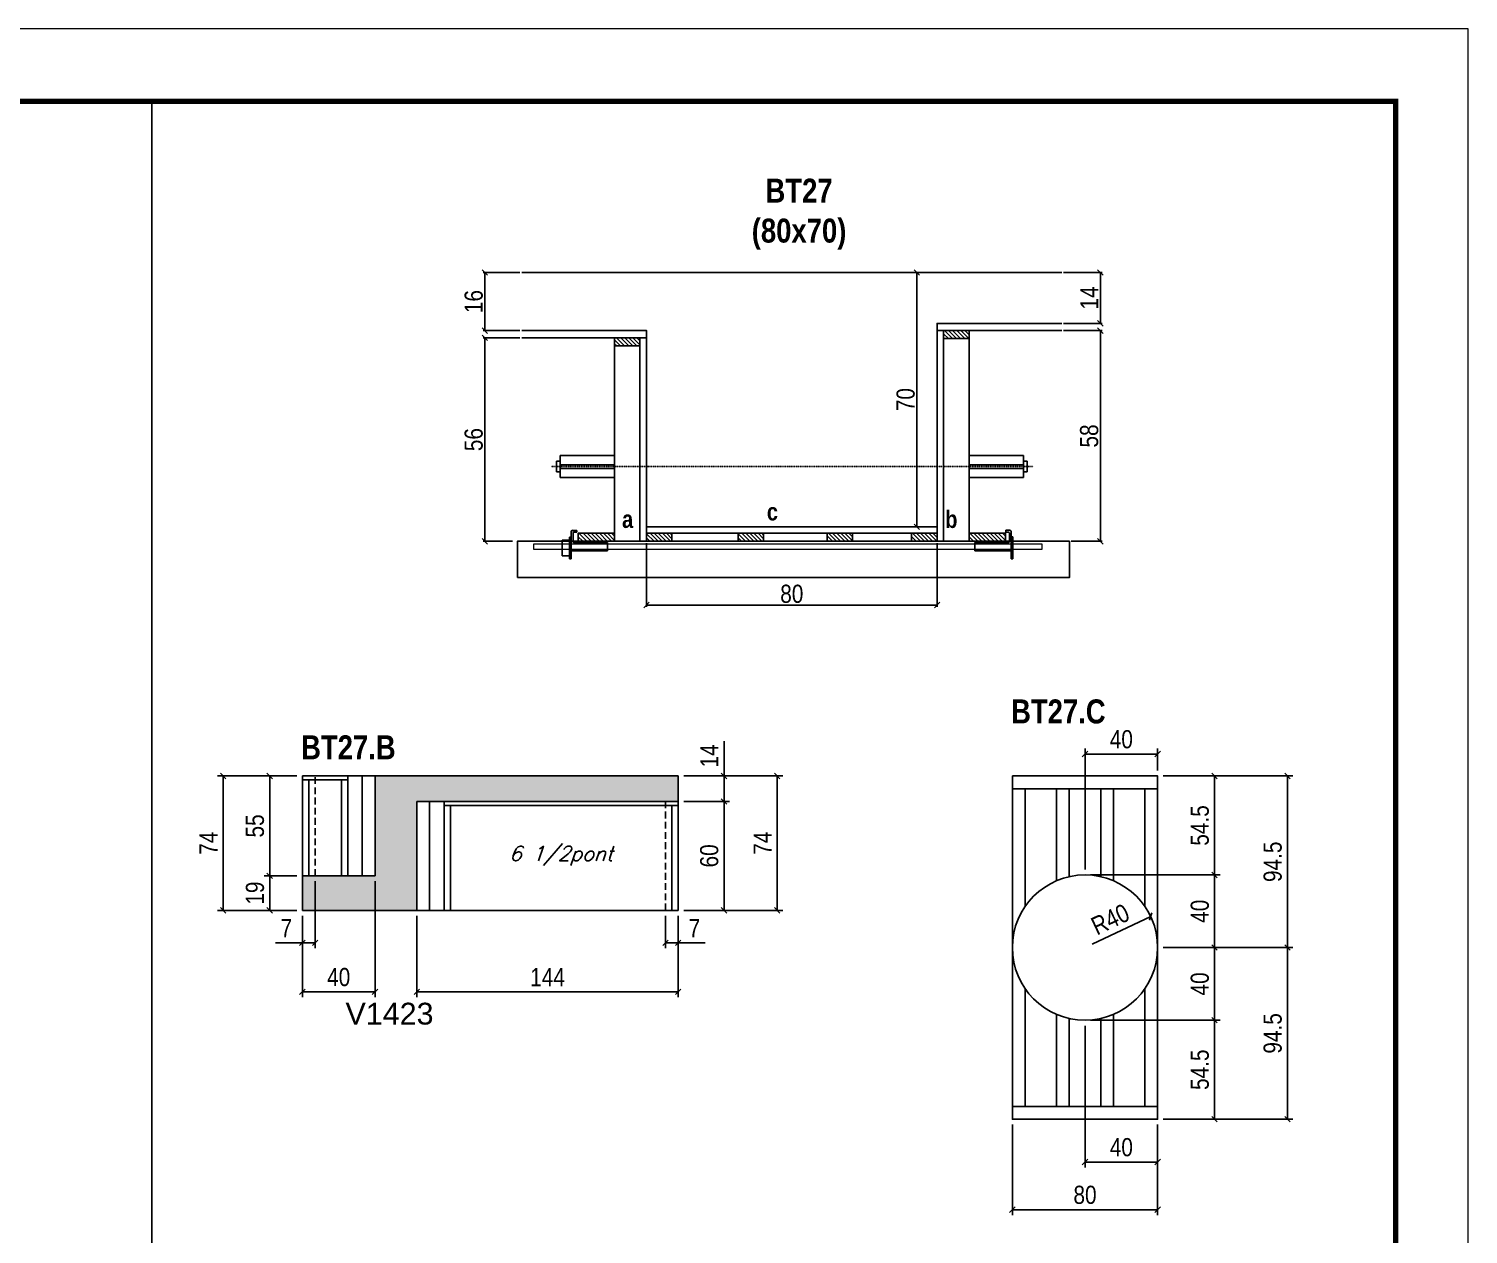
# Model space of a CAD drawing. Extents: x 3309 to 9563, y -2522 to 14608.
# Drawn here: x 5587 to 6379, y 2458 to 3122 of the extents above; entities that cross this region are included whole.
import ezdxf

# ---------------------------------------------------------------- set-up
doc = ezdxf.new("R2010")
doc.units = 0
doc.linetypes.add('DASHED', pattern=[0.75, 0.5, -0.25])
doc.linetypes.add('HIDDEN', pattern=[0.375, 0.25, -0.125])
for name, color, linetype in [('5', 5, 'Continuous'), ('barrote', 251, 'Continuous'), ('COTA', 241, 'Continuous'), ('detalhes', 4, 'Continuous'), ('F-PILARES-M', 170, 'Continuous'), ('NOMENCLATURA', 7, 'Continuous'), ('Painéis', 200, 'Continuous'), ('presilha', 1, 'Continuous'), ('SARR_2.2x10', 60, 'Continuous'), ('SARR_2.2x7', 40, 'Continuous'), ('SARR_3.5x7', 81, 'Continuous'), ('TENSOR', 3, 'Continuous'), ('texto', 7, 'Continuous')]:
    doc.layers.add(name, color=color, linetype=linetype)
for name, color, linetype, lineweight in [('CONCRETO', 251, 'Continuous', 25), ('Folhas', 255, 'Continuous', 9), ('SARRAFO DE PRESSAO', 251, 'DASHED', 9), ('SCO-___-LAJ', 2, 'Continuous', 0)]:
    doc.layers.add(name, color=color, linetype=linetype, lineweight=lineweight)
doc.styles.add('COTA TECNICA', font='techl___.ttf', dxfattribs={"height": 10})
doc.styles.add('COTA TECNICA 2X', font='techl___.ttf', dxfattribs={"height": 10})
doc.styles.add('Romans', font='romans.shx')
doc.styles.get("Standard").update_dxf_attribs({"font": 'arial.ttf'})
doc.styles.add('TECNICA', font='techb___.ttf', dxfattribs={"height": 10})
doc.dimstyles.new('PAINEL', dxfattribs={"dimtxt": 10, "dimasz": 3, "dimexe": 3, "dimexo": 3, "dimgap": 3, "dimtad": 1, "dimdec": 1, "dimzin": 12, "dimdsep": 46, "dimtxsty": 'COTA TECNICA', "dimblk1": 'OBLIQUE', "dimblk2": 'OBLIQUE', "dimsah": 1, "dimcen": 0.9, "dimclrd": 4, "dimclre": 4, "dimclrt": 240, "dimadec": 1, "dimazin": 3, "dimtfac": 1, "dimtdec": 1, "dimtmove": 0, "dimatfit": 3, "dimfxl": 1, "dimtolj": 1, "dimtzin": 12, "dimarcsym": 0})
doc.dimstyles.new('SECAO', dxfattribs={"dimscale": 0.333333, "dimtxt": 5, "dimasz": 9, "dimexe": 3, "dimexo": 3, "dimgap": 3, "dimtad": 1, "dimdec": 1, "dimlfac": 0.5, "dimzin": 12, "dimdsep": 46, "dimtxsty": 'COTA TECNICA 2X', "dimblk1": 'OBLIQUE', "dimblk2": 'OBLIQUE', "dimsah": 1, "dimcen": 0.9, "dimclrd": 4, "dimclre": 4, "dimclrt": 240, "dimadec": 1, "dimazin": 3, "dimtfac": 1, "dimtdec": 1, "dimtmove": 0, "dimatfit": 3, "dimfxl": 1, "dimtolj": 1, "dimtzin": 12, "dimarcsym": 0})

# ---------------------------------------------------------------- blocks, each defined once
blk = doc.blocks.new('9999999999')
at = {"layer": 'Folhas'}
blk.add_lwpolyline([(98138.98, 34190.21), (99623.98, 34190.21), (99623.98, 35240.21), (98138.98, 35240.21)], close=True, dxfattribs=at)
at = {"layer": 'Folhas', "color": 30, "const_width": 3}
blk.add_lwpolyline([(98213.98, 34230.21), (99583.98, 34230.21), (99583.98, 35200.21), (98213.98, 35200.21)], close=True, dxfattribs=at)
blk = doc.blocks.new('PRESILHA METÁLICA 1')
at = {"layer": 'presilha'}
for p, q in [((0, 13), (6, 13)), ((0, 13), (0, 0)), ((6, 15.5), (7.5, 15.5)), ((6, -2.5), (6, 15.5)), ((6, 13), (6, 0)), ((7.5, 10.6), (7.5, 19.9)), ((7.5, 15.5), (7.5, -2.5)), ((12, 21), (8.6, 21)), ((9, 11.6), (9, 18.9)), ((12, 19.5), (9.6, 19.5)), ((12, 21), (12, 19.5)), ((6, 0), (0, 0)), ((37.5, 4.1), (7.5, 4.1)), ((37.5, 11), (9.6, 11)), ((37.5, 11), (37.5, 4.1)), ((7.5, -2.5), (6, -2.5))]:
    blk.add_line(p, q, dxfattribs=at)
for centre, radius, start, end in [((8.6, 19.9), 1.14, 90, 180), ((9.6, 18.9), 0.57, 90, 180), ((9.6, 11.6), 0.57, 180, 270)]:
    blk.add_arc(centre, radius, start, end, dxfattribs=at)
blk = doc.blocks.new('PRESILHA METÁLICA 2')
at = {"layer": 'presilha'}
for p, q in [((-30.8, 13.5), (-30.8, 6.6)), ((-30.8, 13.5), (-2.8, 13.5)), ((-5.2, 23.5), (-5.2, 22)), ((-5.2, 23.5), (-1.9, 23.5)), ((-5.2, 22), (-2.8, 22)), ((-2.2, 14.1), (-2.2, 21.4)), ((0.8, 18), (-0.8, 18)), ((-0.8, 18), (-0.8, 0)), ((-0.8, 14.6), (-0.8, 22.4)), ((0.8, 0), (0.8, 18)), ((-30.8, 6.6), (-0.8, 6.6)), ((-0.8, 0), (0.8, 0))]:
    blk.add_line(p, q, dxfattribs=at)
for centre, radius, start, end in [((-2.8, 21.4), 0.57, 0, 90), ((-2.8, 14.1), 0.57, 270, 0), ((-1.9, 22.4), 1.14, 0, 90)]:
    blk.add_arc(centre, radius, start, end, dxfattribs=at)
blk = doc.blocks.new('_Oblique')
at = {"color": 0, "linetype": 'ByBlock', "lineweight": -2}
blk.add_line((-0.5, -0.5), (0.5, 0.5), dxfattribs=at)
blk = doc.blocks.new('*D3133')
at = {"layer": 'COTA', "color": 4, "lineweight": -2, "transparency": 16777216}
for p, q in [((5857.17, 2951.9), (5836.82, 2951.9)), ((5837.82, 2951.9), (5837.82, 2839.9)), ((5853.06, 2839.9), (5836.82, 2839.9))]:
    blk.add_line(p, q, dxfattribs=at)
at = {"layer": 'Defpoints', "color": 0, "transparency": 16777216}
for p in [(5858.17, 2951.9), (5837.82, 2839.9), (5854.06, 2839.9)]:
    blk.add_point(p, dxfattribs=at)
at = {"layer": 'COTA', "color": 4, "lineweight": -2, "transparency": 16777216, "xscale": 3, "yscale": 3, "zscale": 3}
for p, rotation in [((5837.82, 2951.9), 90), ((5837.82, 2839.9), 270)]:
    blk.add_blockref('_Oblique', p, dxfattribs=dict(at, rotation=rotation))
at = {"layer": 'COTA', "color": 240, "transparency": 16777216, "insert": (5831.71, 2895.9), "char_height": 10, "attachment_point": 5, "rotation": 90, "style": 'COTA TECNICA 2X'}
blk.add_mtext('\\A1;56', dxfattribs=at)
blk = doc.blocks.new('*D3134')
at = {"layer": 'COTA', "color": 4, "lineweight": -2, "transparency": 16777216}
for p, q in [((6156.57, 2955.9), (6177.79, 2955.9)), ((6176.79, 2955.9), (6176.79, 2839.9)), ((6160.68, 2839.9), (6177.79, 2839.9))]:
    blk.add_line(p, q, dxfattribs=at)
at = {"layer": 'Defpoints', "color": 0, "transparency": 16777216}
for p in [(6155.57, 2955.9), (6159.68, 2839.9), (6176.79, 2839.9)]:
    blk.add_point(p, dxfattribs=at)
at = {"layer": 'COTA', "color": 4, "lineweight": -2, "transparency": 16777216, "xscale": 3, "yscale": 3, "zscale": 3}
for p, rotation in [((6176.79, 2955.9), 90), ((6176.79, 2839.9), 270)]:
    blk.add_blockref('_Oblique', p, dxfattribs=dict(at, rotation=rotation))
at = {"layer": 'COTA', "color": 240, "transparency": 16777216, "insert": (6170.66, 2897.9), "char_height": 10, "attachment_point": 5, "rotation": 90, "style": 'COTA TECNICA 2X'}
blk.add_mtext('\\A1;58', dxfattribs=at)
blk = doc.blocks.new('*D3135')
at = {"layer": 'COTA', "color": 4, "lineweight": -2, "transparency": 16777216}
for p, q in [((6085.87, 2987.9), (6074.69, 2987.9)), ((6075.69, 2847.9), (6075.69, 2987.9)), ((6085.87, 2847.9), (6074.69, 2847.9))]:
    blk.add_line(p, q, dxfattribs=at)
at = {"layer": 'Defpoints', "color": 0, "transparency": 16777216}
for p in [(6075.69, 2987.9), (6086.87, 2987.9), (6086.87, 2847.9)]:
    blk.add_point(p, dxfattribs=at)
at = {"layer": 'COTA', "color": 4, "lineweight": -2, "transparency": 16777216, "xscale": 3, "yscale": 3, "zscale": 3}
for p, rotation in [((6075.69, 2987.9), 90), ((6075.69, 2847.9), 270)]:
    blk.add_blockref('_Oblique', p, dxfattribs=dict(at, rotation=rotation))
at = {"layer": 'COTA', "color": 240, "transparency": 16777216, "insert": (6069.59, 2917.9), "char_height": 10, "attachment_point": 5, "rotation": 90, "style": 'COTA TECNICA 2X'}
blk.add_mtext('\\A1;70', dxfattribs=at)
blk = doc.blocks.new('*D3136')
at = {"layer": 'COTA', "color": 4, "lineweight": -2, "transparency": 16777216}
for p, q in [((6156.57, 2987.9), (6177.79, 2987.9)), ((6176.79, 2959.9), (6176.79, 2987.9)), ((6156.57, 2959.9), (6177.79, 2959.9))]:
    blk.add_line(p, q, dxfattribs=at)
at = {"layer": 'Defpoints', "color": 0, "transparency": 16777216}
for p in [(6155.57, 2987.9), (6176.79, 2987.9), (6155.57, 2959.9)]:
    blk.add_point(p, dxfattribs=at)
at = {"layer": 'COTA', "color": 4, "lineweight": -2, "transparency": 16777216, "xscale": 3, "yscale": 3, "zscale": 3}
for p, rotation in [((6176.79, 2987.9), 90), ((6176.79, 2959.9), 270)]:
    blk.add_blockref('_Oblique', p, dxfattribs=dict(at, rotation=rotation))
at = {"layer": 'COTA', "color": 240, "transparency": 16777216, "insert": (6170.71, 2973.9), "char_height": 10, "attachment_point": 5, "rotation": 90, "style": 'COTA TECNICA 2X'}
blk.add_mtext('\\A1;14', dxfattribs=at)
blk = doc.blocks.new('*D3137')
at = {"layer": 'COTA', "color": 4, "lineweight": -2, "transparency": 16777216}
for p, q in [((5857.17, 2987.9), (5836.82, 2987.9)), ((5837.82, 2955.9), (5837.82, 2987.9)), ((5857.17, 2955.9), (5836.82, 2955.9))]:
    blk.add_line(p, q, dxfattribs=at)
at = {"layer": 'Defpoints', "color": 0, "transparency": 16777216}
for p in [(5837.82, 2987.9), (5858.17, 2987.9), (5858.17, 2955.9)]:
    blk.add_point(p, dxfattribs=at)
at = {"layer": 'COTA', "color": 4, "lineweight": -2, "transparency": 16777216, "xscale": 3, "yscale": 3, "zscale": 3}
for p, rotation in [((5837.82, 2987.9), 90), ((5837.82, 2955.9), 270)]:
    blk.add_blockref('_Oblique', p, dxfattribs=dict(at, rotation=rotation))
at = {"layer": 'COTA', "color": 240, "transparency": 16777216, "insert": (5831.72, 2971.9), "char_height": 10, "attachment_point": 5, "rotation": 90, "style": 'COTA TECNICA 2X'}
blk.add_mtext('\\A1;16', dxfattribs=at)
blk = doc.blocks.new('*D3138')
at = {"layer": 'COTA', "color": 4, "lineweight": -2, "transparency": 16777216}
for p, q in [((5926.87, 2838.9), (5926.87, 2803.81)), ((6086.87, 2838.9), (6086.87, 2803.81)), ((5926.87, 2804.81), (6086.87, 2804.81))]:
    blk.add_line(p, q, dxfattribs=at)
at = {"layer": 'Defpoints', "color": 0, "transparency": 16777216}
for p in [(5926.87, 2839.9), (6086.87, 2839.9), (6086.87, 2804.81)]:
    blk.add_point(p, dxfattribs=at)
at = {"layer": 'COTA', "color": 4, "lineweight": -2, "transparency": 16777216, "xscale": 3, "yscale": 3, "zscale": 3, "rotation": 180}
blk.add_blockref('_Oblique', (5926.87, 2804.81), dxfattribs=at)
at = {"layer": 'COTA', "color": 4, "lineweight": -2, "transparency": 16777216, "xscale": 3, "yscale": 3, "zscale": 3}
blk.add_blockref('_Oblique', (6086.87, 2804.81), dxfattribs=at)
at = {"layer": 'COTA', "color": 240, "transparency": 16777216, "insert": (6006.87, 2810.93), "char_height": 10, "attachment_point": 5, "style": 'COTA TECNICA 2X'}
blk.add_mtext('\\A1;80', dxfattribs=at)
blk = doc.blocks.new('*D3141')
at = {"layer": 'COTA', "color": 4, "lineweight": -2, "transparency": 16777216}
for p, q in [((5800.34, 2633.67), (5800.34, 2588.81)), ((5944.34, 2633.67), (5944.34, 2588.81)), ((5944.34, 2591.81), (5800.34, 2591.81))]:
    blk.add_line(p, q, dxfattribs=at)
at = {"layer": 'Defpoints', "color": 0, "transparency": 16777216}
for p in [(5800.34, 2636.67), (5944.34, 2636.67), (5800.34, 2591.81)]:
    blk.add_point(p, dxfattribs=at)
at = {"layer": 'COTA', "color": 4, "lineweight": -2, "transparency": 16777216, "xscale": 3, "yscale": 3, "zscale": 3, "rotation": 180}
blk.add_blockref('_Oblique', (5800.34, 2591.81), dxfattribs=at)
at = {"layer": 'COTA', "color": 4, "lineweight": -2, "transparency": 16777216, "xscale": 3, "yscale": 3, "zscale": 3}
blk.add_blockref('_Oblique', (5944.34, 2591.81), dxfattribs=at)
at = {"layer": 'COTA', "color": 240, "transparency": 16777216, "insert": (5872.34, 2599.88), "char_height": 10, "attachment_point": 5, "style": 'COTA TECNICA'}
blk.add_mtext('\\A1;144', dxfattribs=at)
blk = doc.blocks.new('*D3142')
at = {"layer": 'COTA', "color": 4, "lineweight": -2, "transparency": 16777216}
for p, q in [((5947.34, 2696.67), (5972.55, 2696.67)), ((5969.55, 2696.67), (5969.55, 2636.67)), ((5947.34, 2636.67), (5972.55, 2636.67))]:
    blk.add_line(p, q, dxfattribs=at)
at = {"layer": 'Defpoints', "color": 0, "transparency": 16777216}
for p in [(5944.34, 2696.67), (5944.34, 2636.67), (5969.55, 2636.67)]:
    blk.add_point(p, dxfattribs=at)
at = {"layer": 'COTA', "color": 4, "lineweight": -2, "transparency": 16777216, "xscale": 3, "yscale": 3, "zscale": 3}
for p, rotation in [((5969.55, 2696.67), 90), ((5969.55, 2636.67), 270)]:
    blk.add_blockref('_Oblique', p, dxfattribs=dict(at, rotation=rotation))
at = {"layer": 'COTA', "color": 240, "transparency": 16777216, "insert": (5961.44, 2666.67), "char_height": 10, "attachment_point": 5, "rotation": 90, "style": 'COTA TECNICA'}
blk.add_mtext('\\A1;60', dxfattribs=at)
blk = doc.blocks.new('*D3143')
at = {"layer": 'COTA', "color": 4, "lineweight": -2, "transparency": 16777216}
for p, q in [((5969.55, 2710.67), (5969.55, 2729.79)), ((5947.34, 2710.67), (5972.55, 2710.67)), ((5969.55, 2696.67), (5969.55, 2710.67)), ((5947.34, 2696.67), (5972.55, 2696.67))]:
    blk.add_line(p, q, dxfattribs=at)
at = {"layer": 'Defpoints', "color": 0, "transparency": 16777216}
for p in [(5944.34, 2710.67), (5969.55, 2710.67), (5944.34, 2696.67)]:
    blk.add_point(p, dxfattribs=at)
at = {"layer": 'COTA', "color": 4, "lineweight": -2, "transparency": 16777216, "xscale": 3, "yscale": 3, "zscale": 3}
for p, rotation in [((5969.55, 2710.67), 90), ((5969.55, 2696.67), 270)]:
    blk.add_blockref('_Oblique', p, dxfattribs=dict(at, rotation=rotation))
at = {"layer": 'COTA', "color": 240, "transparency": 16777216, "insert": (5961.47, 2721.73), "char_height": 10, "attachment_point": 5, "rotation": 90, "style": 'COTA TECNICA'}
blk.add_mtext('\\A1;14', dxfattribs=at)
blk = doc.blocks.new('*D3144')
at = {"layer": 'COTA', "color": 4, "lineweight": -2, "transparency": 16777216}
for p, q in [((5947.34, 2710.67), (6001.87, 2710.67)), ((5998.87, 2636.67), (5998.87, 2710.67)), ((5947.34, 2636.67), (6001.87, 2636.67))]:
    blk.add_line(p, q, dxfattribs=at)
at = {"layer": 'Defpoints', "color": 0, "transparency": 16777216}
for p in [(5944.34, 2710.67), (5998.87, 2710.67), (5944.34, 2636.67)]:
    blk.add_point(p, dxfattribs=at)
at = {"layer": 'COTA', "color": 4, "lineweight": -2, "transparency": 16777216, "xscale": 3, "yscale": 3, "zscale": 3}
for p, rotation in [((5998.87, 2710.67), 90), ((5998.87, 2636.67), 270)]:
    blk.add_blockref('_Oblique', p, dxfattribs=dict(at, rotation=rotation))
at = {"layer": 'COTA', "color": 240, "transparency": 16777216, "insert": (5990.79, 2673.67), "char_height": 10, "attachment_point": 5, "rotation": 90, "style": 'COTA TECNICA'}
blk.add_mtext('\\A1;74', dxfattribs=at)
blk = doc.blocks.new('*D3145')
at = {"layer": 'COTA', "color": 4, "lineweight": -2, "transparency": 16777216}
for p, q in [((5937.34, 2633.67), (5937.34, 2615.77)), ((5944.34, 2633.67), (5944.34, 2615.77)), ((5937.34, 2618.77), (5944.34, 2618.77)), ((5944.34, 2618.77), (5959.07, 2618.77))]:
    blk.add_line(p, q, dxfattribs=at)
at = {"layer": 'Defpoints', "color": 0, "transparency": 16777216}
for p in [(5937.34, 2636.67), (5944.34, 2636.67), (5944.34, 2618.77)]:
    blk.add_point(p, dxfattribs=at)
at = {"layer": 'COTA', "color": 4, "lineweight": -2, "transparency": 16777216, "xscale": 3, "yscale": 3, "zscale": 3, "rotation": 180}
blk.add_blockref('_Oblique', (5937.34, 2618.77), dxfattribs=at)
at = {"layer": 'COTA', "color": 4, "lineweight": -2, "transparency": 16777216, "xscale": 3, "yscale": 3, "zscale": 3}
blk.add_blockref('_Oblique', (5944.34, 2618.77), dxfattribs=at)
at = {"layer": 'COTA', "color": 240, "transparency": 16777216, "insert": (5953.21, 2626.85), "char_height": 10, "attachment_point": 5, "style": 'COTA TECNICA'}
blk.add_mtext('\\A1;7', dxfattribs=at)
blk = doc.blocks.new('*D3146')
at = {"layer": 'COTA', "color": 4, "lineweight": -2, "transparency": 16777216}
for p, q in [((5777.34, 2652.67), (5777.34, 2588.81)), ((5737.34, 2633.67), (5737.34, 2588.81)), ((5737.34, 2591.81), (5777.34, 2591.81))]:
    blk.add_line(p, q, dxfattribs=at)
at = {"layer": 'Defpoints', "color": 0, "transparency": 16777216}
for p in [(5777.34, 2655.67), (5737.34, 2636.67), (5777.34, 2591.81)]:
    blk.add_point(p, dxfattribs=at)
at = {"layer": 'COTA', "color": 4, "lineweight": -2, "transparency": 16777216, "xscale": 3, "yscale": 3, "zscale": 3, "rotation": 180}
blk.add_blockref('_Oblique', (5737.34, 2591.81), dxfattribs=at)
at = {"layer": 'COTA', "color": 4, "lineweight": -2, "transparency": 16777216, "xscale": 3, "yscale": 3, "zscale": 3}
blk.add_blockref('_Oblique', (5777.34, 2591.81), dxfattribs=at)
at = {"layer": 'COTA', "color": 240, "transparency": 16777216, "insert": (5757.34, 2599.91), "char_height": 10, "attachment_point": 5, "style": 'COTA TECNICA'}
blk.add_mtext('\\A1;40', dxfattribs=at)
blk = doc.blocks.new('*D3147')
at = {"layer": 'COTA', "color": 4, "lineweight": -2, "transparency": 16777216}
for p, q in [((5734.34, 2710.67), (5716.35, 2710.67)), ((5719.35, 2655.67), (5719.35, 2710.67)), ((5734.34, 2655.67), (5716.35, 2655.67))]:
    blk.add_line(p, q, dxfattribs=at)
at = {"layer": 'Defpoints', "color": 0, "transparency": 16777216}
for p in [(5719.35, 2710.67), (5737.34, 2710.67), (5737.34, 2655.67)]:
    blk.add_point(p, dxfattribs=at)
at = {"layer": 'COTA', "color": 4, "lineweight": -2, "transparency": 16777216, "xscale": 3, "yscale": 3, "zscale": 3}
for p, rotation in [((5719.35, 2710.67), 90), ((5719.35, 2655.67), 270)]:
    blk.add_blockref('_Oblique', p, dxfattribs=dict(at, rotation=rotation))
at = {"layer": 'COTA', "color": 240, "transparency": 16777216, "insert": (5711.24, 2683.17), "char_height": 10, "attachment_point": 5, "rotation": 90, "style": 'COTA TECNICA'}
blk.add_mtext('\\A1;55', dxfattribs=at)
blk = doc.blocks.new('*D3148')
at = {"layer": 'COTA', "color": 4, "lineweight": -2, "transparency": 16777216}
for p, q in [((5734.34, 2655.67), (5716.35, 2655.67)), ((5719.35, 2655.67), (5719.35, 2636.67)), ((5734.34, 2636.67), (5716.35, 2636.67))]:
    blk.add_line(p, q, dxfattribs=at)
at = {"layer": 'Defpoints', "color": 0, "transparency": 16777216}
for p in [(5737.34, 2655.67), (5719.35, 2636.67), (5737.34, 2636.67)]:
    blk.add_point(p, dxfattribs=at)
at = {"layer": 'COTA', "color": 4, "lineweight": -2, "transparency": 16777216, "xscale": 3, "yscale": 3, "zscale": 3}
for p, rotation in [((5719.35, 2655.67), 90), ((5719.35, 2636.67), 270)]:
    blk.add_blockref('_Oblique', p, dxfattribs=dict(at, rotation=rotation))
at = {"layer": 'COTA', "color": 240, "transparency": 16777216, "insert": (5711.27, 2646.17), "char_height": 10, "attachment_point": 5, "rotation": 90, "style": 'COTA TECNICA'}
blk.add_mtext('\\A1;19', dxfattribs=at)
blk = doc.blocks.new('*D3149')
at = {"layer": 'COTA', "color": 4, "lineweight": -2, "transparency": 16777216}
for p, q in [((5734.34, 2710.67), (5690.69, 2710.67)), ((5693.69, 2636.67), (5693.69, 2710.67)), ((5734.34, 2636.67), (5690.69, 2636.67))]:
    blk.add_line(p, q, dxfattribs=at)
at = {"layer": 'Defpoints', "color": 0, "transparency": 16777216}
for p in [(5693.69, 2710.67), (5737.34, 2710.67), (5737.34, 2636.67)]:
    blk.add_point(p, dxfattribs=at)
at = {"layer": 'COTA', "color": 4, "lineweight": -2, "transparency": 16777216, "xscale": 3, "yscale": 3, "zscale": 3}
for p, rotation in [((5693.69, 2710.67), 90), ((5693.69, 2636.67), 270)]:
    blk.add_blockref('_Oblique', p, dxfattribs=dict(at, rotation=rotation))
at = {"layer": 'COTA', "color": 240, "transparency": 16777216, "insert": (5685.62, 2673.67), "char_height": 10, "attachment_point": 5, "rotation": 90, "style": 'COTA TECNICA'}
blk.add_mtext('\\A1;74', dxfattribs=at)
blk = doc.blocks.new('*D3151')
at = {"layer": 'COTA', "color": 4, "lineweight": -2, "transparency": 16777216}
for p, q in [((5744.34, 2652.67), (5744.34, 2615.77)), ((5737.34, 2633.67), (5737.34, 2615.77)), ((5737.34, 2618.77), (5722.61, 2618.77)), ((5744.34, 2618.77), (5737.34, 2618.77))]:
    blk.add_line(p, q, dxfattribs=at)
at = {"layer": 'Defpoints', "color": 0, "transparency": 16777216}
for p in [(5744.34, 2655.67), (5737.34, 2636.67), (5737.34, 2618.77)]:
    blk.add_point(p, dxfattribs=at)
at = {"layer": 'COTA', "color": 4, "lineweight": -2, "transparency": 16777216, "xscale": 3, "yscale": 3, "zscale": 3, "rotation": 180}
blk.add_blockref('_Oblique', (5737.34, 2618.77), dxfattribs=at)
at = {"layer": 'COTA', "color": 4, "lineweight": -2, "transparency": 16777216, "xscale": 3, "yscale": 3, "zscale": 3}
blk.add_blockref('_Oblique', (5744.34, 2618.77), dxfattribs=at)
at = {"layer": 'COTA', "color": 240, "transparency": 16777216, "insert": (5728.48, 2626.85), "char_height": 10, "attachment_point": 5, "style": 'COTA TECNICA'}
blk.add_mtext('\\A1;7', dxfattribs=at)
blk = doc.blocks.new('*D3152')
at = {"layer": 'COTA', "color": 4, "lineweight": -2, "transparency": 16777216}
blk.add_line((6172.36, 2618.07), (6204.5, 2633.26), dxfattribs=at)
at = {"layer": 'Defpoints', "color": 0, "transparency": 16777216}
for p in [(6204.5, 2633.26), (6168.34, 2616.17)]:
    blk.add_point(p, dxfattribs=at)
at = {"layer": 'COTA', "color": 4, "lineweight": -2, "transparency": 16777216, "xscale": 3, "yscale": 3, "zscale": 3, "rotation": 25.30272356409031}
blk.add_blockref('_Oblique', (6204.5, 2633.26), dxfattribs=at)
at = {"layer": 'COTA', "color": 240, "transparency": 16777216, "insert": (6182.26, 2631.71), "char_height": 10, "attachment_point": 5, "rotation": 25.30272, "style": 'COTA TECNICA'}
blk.add_mtext('\\A1;R40', dxfattribs=at)
blk = doc.blocks.new('*D3153')
at = {"layer": 'COTA', "color": 4, "lineweight": -2, "transparency": 16777216}
for p, q in [((6128.34, 2518.67), (6128.34, 2468.85)), ((6208.34, 2518.67), (6208.34, 2468.85)), ((6208.34, 2471.85), (6128.34, 2471.85))]:
    blk.add_line(p, q, dxfattribs=at)
at = {"layer": 'Defpoints', "color": 0, "transparency": 16777216}
for p in [(6128.34, 2521.67), (6208.34, 2521.67), (6128.34, 2471.85)]:
    blk.add_point(p, dxfattribs=at)
at = {"layer": 'COTA', "color": 4, "lineweight": -2, "transparency": 16777216, "xscale": 3, "yscale": 3, "zscale": 3, "rotation": 180}
blk.add_blockref('_Oblique', (6128.34, 2471.85), dxfattribs=at)
at = {"layer": 'COTA', "color": 4, "lineweight": -2, "transparency": 16777216, "xscale": 3, "yscale": 3, "zscale": 3}
blk.add_blockref('_Oblique', (6208.34, 2471.85), dxfattribs=at)
at = {"layer": 'COTA', "color": 240, "transparency": 16777216, "insert": (6168.34, 2479.97), "char_height": 10, "attachment_point": 5, "style": 'COTA TECNICA'}
blk.add_mtext('\\A1;80', dxfattribs=at)
blk = doc.blocks.new('*D3154')
at = {"layer": 'COTA', "color": 4, "lineweight": -2, "transparency": 16777216}
for p, q in [((6211.34, 2616.17), (6282.86, 2616.17)), ((6279.86, 2521.67), (6279.86, 2616.17)), ((6211.34, 2521.67), (6282.86, 2521.67))]:
    blk.add_line(p, q, dxfattribs=at)
at = {"layer": 'Defpoints', "color": 0, "transparency": 16777216}
for p in [(6208.34, 2616.17), (6279.86, 2616.17), (6208.34, 2521.67)]:
    blk.add_point(p, dxfattribs=at)
at = {"layer": 'COTA', "color": 4, "lineweight": -2, "transparency": 16777216, "xscale": 3, "yscale": 3, "zscale": 3}
for p, rotation in [((6279.86, 2616.17), 90), ((6279.86, 2521.67), 270)]:
    blk.add_blockref('_Oblique', p, dxfattribs=dict(at, rotation=rotation))
at = {"layer": 'COTA', "color": 240, "transparency": 16777216, "insert": (6271.72, 2568.92), "char_height": 10, "attachment_point": 5, "rotation": 90, "style": 'COTA TECNICA'}
blk.add_mtext('\\A1;94.5', dxfattribs=at)
blk = doc.blocks.new('*D3155')
at = {"layer": 'COTA', "color": 4, "lineweight": -2, "transparency": 16777216}
for p, q in [((6211.34, 2710.67), (6282.86, 2710.67)), ((6279.86, 2616.17), (6279.86, 2710.67)), ((6211.34, 2616.17), (6282.86, 2616.17))]:
    blk.add_line(p, q, dxfattribs=at)
at = {"layer": 'Defpoints', "color": 0, "transparency": 16777216}
for p in [(6208.34, 2710.67), (6279.86, 2710.67), (6208.34, 2616.17)]:
    blk.add_point(p, dxfattribs=at)
at = {"layer": 'COTA', "color": 4, "lineweight": -2, "transparency": 16777216, "xscale": 3, "yscale": 3, "zscale": 3}
for p, rotation in [((6279.86, 2710.67), 90), ((6279.86, 2616.17), 270)]:
    blk.add_blockref('_Oblique', p, dxfattribs=dict(at, rotation=rotation))
at = {"layer": 'COTA', "color": 240, "transparency": 16777216, "insert": (6271.72, 2663.42), "char_height": 10, "attachment_point": 5, "rotation": 90, "style": 'COTA TECNICA'}
blk.add_mtext('\\A1;94.5', dxfattribs=at)
blk = doc.blocks.new('*D3156')
at = {"layer": 'COTA', "color": 4, "lineweight": -2, "transparency": 16777216}
for p, q in [((6171.34, 2576.17), (6242.7, 2576.17)), ((6239.7, 2521.67), (6239.7, 2576.17)), ((6211.34, 2521.67), (6242.7, 2521.67))]:
    blk.add_line(p, q, dxfattribs=at)
at = {"layer": 'Defpoints', "color": 0, "transparency": 16777216}
for p in [(6168.34, 2576.17), (6239.7, 2576.17), (6208.34, 2521.67)]:
    blk.add_point(p, dxfattribs=at)
at = {"layer": 'COTA', "color": 4, "lineweight": -2, "transparency": 16777216, "xscale": 3, "yscale": 3, "zscale": 3}
for p, rotation in [((6239.7, 2576.17), 90), ((6239.7, 2521.67), 270)]:
    blk.add_blockref('_Oblique', p, dxfattribs=dict(at, rotation=rotation))
at = {"layer": 'COTA', "color": 240, "transparency": 16777216, "insert": (6231.59, 2548.92), "char_height": 10, "attachment_point": 5, "rotation": 90, "style": 'COTA TECNICA'}
blk.add_mtext('\\A1;54.5', dxfattribs=at)
blk = doc.blocks.new('*D3157')
at = {"layer": 'COTA', "color": 4, "lineweight": -2, "transparency": 16777216}
for p, q in [((6211.34, 2616.17), (6242.7, 2616.17)), ((6239.7, 2576.17), (6239.7, 2616.17)), ((6171.34, 2576.17), (6242.7, 2576.17))]:
    blk.add_line(p, q, dxfattribs=at)
at = {"layer": 'Defpoints', "color": 0, "transparency": 16777216}
for p in [(6208.34, 2616.17), (6239.7, 2616.17), (6168.34, 2576.17)]:
    blk.add_point(p, dxfattribs=at)
at = {"layer": 'COTA', "color": 4, "lineweight": -2, "transparency": 16777216, "xscale": 3, "yscale": 3, "zscale": 3}
for p, rotation in [((6239.7, 2616.17), 90), ((6239.7, 2576.17), 270)]:
    blk.add_blockref('_Oblique', p, dxfattribs=dict(at, rotation=rotation))
at = {"layer": 'COTA', "color": 240, "transparency": 16777216, "insert": (6231.6, 2596.17), "char_height": 10, "attachment_point": 5, "rotation": 90, "style": 'COTA TECNICA'}
blk.add_mtext('\\A1;40', dxfattribs=at)
blk = doc.blocks.new('*D3158')
at = {"layer": 'COTA', "color": 4, "lineweight": -2, "transparency": 16777216}
for p, q in [((6168.34, 2573.17), (6168.34, 2495.09)), ((6208.34, 2518.67), (6208.34, 2495.09)), ((6168.34, 2498.09), (6208.34, 2498.09))]:
    blk.add_line(p, q, dxfattribs=at)
at = {"layer": 'Defpoints', "color": 0, "transparency": 16777216}
for p in [(6168.34, 2576.17), (6208.34, 2521.67), (6208.34, 2498.09)]:
    blk.add_point(p, dxfattribs=at)
at = {"layer": 'COTA', "color": 4, "lineweight": -2, "transparency": 16777216, "xscale": 3, "yscale": 3, "zscale": 3, "rotation": 180}
blk.add_blockref('_Oblique', (6168.34, 2498.09), dxfattribs=at)
at = {"layer": 'COTA', "color": 4, "lineweight": -2, "transparency": 16777216, "xscale": 3, "yscale": 3, "zscale": 3}
blk.add_blockref('_Oblique', (6208.34, 2498.09), dxfattribs=at)
at = {"layer": 'COTA', "color": 240, "transparency": 16777216, "insert": (6188.34, 2506.2), "char_height": 10, "attachment_point": 5, "style": 'COTA TECNICA'}
blk.add_mtext('\\A1;40', dxfattribs=at)
blk = doc.blocks.new('*D3159')
at = {"layer": 'COTA', "color": 4, "lineweight": -2, "transparency": 16777216}
for p, q in [((6168.34, 2659.17), (6168.34, 2725.75)), ((6168.34, 2722.75), (6208.34, 2722.75)), ((6208.34, 2713.67), (6208.34, 2725.75))]:
    blk.add_line(p, q, dxfattribs=at)
at = {"layer": 'Defpoints', "color": 0, "transparency": 16777216}
for p in [(6208.34, 2722.75), (6208.34, 2710.67), (6168.34, 2656.17)]:
    blk.add_point(p, dxfattribs=at)
at = {"layer": 'COTA', "color": 4, "lineweight": -2, "transparency": 16777216, "xscale": 3, "yscale": 3, "zscale": 3, "rotation": 180}
blk.add_blockref('_Oblique', (6168.34, 2722.75), dxfattribs=at)
at = {"layer": 'COTA', "color": 4, "lineweight": -2, "transparency": 16777216, "xscale": 3, "yscale": 3, "zscale": 3}
blk.add_blockref('_Oblique', (6208.34, 2722.75), dxfattribs=at)
at = {"layer": 'COTA', "color": 240, "transparency": 16777216, "insert": (6188.34, 2730.85), "char_height": 10, "attachment_point": 5, "style": 'COTA TECNICA'}
blk.add_mtext('\\A1;40', dxfattribs=at)
blk = doc.blocks.new('*D3160')
at = {"layer": 'COTA', "color": 4, "lineweight": -2, "transparency": 16777216}
for p, q in [((6171.34, 2656.17), (6242.7, 2656.17)), ((6239.7, 2616.17), (6239.7, 2656.17)), ((6211.34, 2616.17), (6242.7, 2616.17))]:
    blk.add_line(p, q, dxfattribs=at)
at = {"layer": 'Defpoints', "color": 0, "transparency": 16777216}
for p in [(6168.34, 2656.17), (6239.7, 2656.17), (6208.34, 2616.17)]:
    blk.add_point(p, dxfattribs=at)
at = {"layer": 'COTA', "color": 4, "lineweight": -2, "transparency": 16777216, "xscale": 3, "yscale": 3, "zscale": 3}
for p, rotation in [((6239.7, 2656.17), 90), ((6239.7, 2616.17), 270)]:
    blk.add_blockref('_Oblique', p, dxfattribs=dict(at, rotation=rotation))
at = {"layer": 'COTA', "color": 240, "transparency": 16777216, "insert": (6231.6, 2636.17), "char_height": 10, "attachment_point": 5, "rotation": 90, "style": 'COTA TECNICA'}
blk.add_mtext('\\A1;40', dxfattribs=at)
blk = doc.blocks.new('*D3161')
at = {"layer": 'COTA', "color": 4, "lineweight": -2, "transparency": 16777216}
for p, q in [((6211.34, 2710.67), (6242.7, 2710.67)), ((6239.7, 2656.17), (6239.7, 2710.67)), ((6171.34, 2656.17), (6242.7, 2656.17))]:
    blk.add_line(p, q, dxfattribs=at)
at = {"layer": 'Defpoints', "color": 0, "transparency": 16777216}
for p in [(6208.34, 2710.67), (6239.7, 2710.67), (6168.34, 2656.17)]:
    blk.add_point(p, dxfattribs=at)
at = {"layer": 'COTA', "color": 4, "lineweight": -2, "transparency": 16777216, "xscale": 3, "yscale": 3, "zscale": 3}
for p, rotation in [((6239.7, 2710.67), 90), ((6239.7, 2656.17), 270)]:
    blk.add_blockref('_Oblique', p, dxfattribs=dict(at, rotation=rotation))
at = {"layer": 'COTA', "color": 240, "transparency": 16777216, "insert": (6231.59, 2683.42), "char_height": 10, "attachment_point": 5, "rotation": 90, "style": 'COTA TECNICA'}
blk.add_mtext('\\A1;54.5', dxfattribs=at)

msp = doc.modelspace()

# ---------------------------------------------------------------- hatches: boundary and pattern name
at = {"layer": 'COTA'}
h = msp.add_hatch(dxfattribs=at)
h.set_pattern_fill('AR-CONC', color=256, scale=0.03)
h.paths.add_polyline_path([(5777.34, 2655.67), (5737.34, 2655.67), (5737.34, 2636.67), (5800.34, 2636.67), (5800.34, 2696.67), (5944.34, 2696.67), (5944.34, 2710.67), (5777.34, 2710.67)])
at = {"layer": 'SARR_2.2x10'}
h = msp.add_hatch(dxfattribs=at)
h.set_pattern_fill('ANSI31', color=256, scale=0.5, angle=90)
h.set_pattern_definition([(135, (39082.8078, -120672.271), (-1.122532015, -1.122532015), [])])
h.paths.add_polyline_path([(5889.27, 2844.3), (5889.27, 2839.9), (5909.27, 2839.9), (5909.27, 2844.3)])
h = msp.add_hatch(dxfattribs=at)
h.set_pattern_fill('ANSI31', color=256, scale=0.5, angle=90)
h.set_pattern_definition([(135, (39298.0078, -120672.271), (-1.122532015, -1.122532015), [])])
h.paths.add_polyline_path([(6104.47, 2844.3), (6104.47, 2839.9), (6124.47, 2839.9), (6124.47, 2844.3)])
at = {"layer": 'SARR_2.2x7'}
h = msp.add_hatch(dxfattribs=at)
h.set_pattern_fill('ANSI31', color=256, scale=0.5, angle=90)
h.set_pattern_definition([(135, (39096.8078, -120564.671), (-1.122532015, -1.122532015), [])])
h.paths.add_polyline_path([(5923.27, 2951.9), (5923.27, 2947.5), (5909.27, 2947.5), (5909.27, 2951.9)])
h = msp.add_hatch(dxfattribs=at)
h.set_pattern_fill('ANSI31', color=256, scale=0.5, angle=90)
h.set_pattern_definition([(135, (39198.8078, -120560.671), (-1.122532015, -1.122532015), [])])
h.paths.add_polyline_path([(6090.47, 2955.9), (6090.47, 2951.5), (6104.47, 2951.5), (6104.47, 2955.9)])
h = msp.add_hatch(dxfattribs=at)
h.set_pattern_fill('ANSI31', color=256, scale=0.5, angle=90)
h.set_pattern_definition([(135, (39162.4078, -120672.271), (-1.122532015, -1.122532015), [])])
h.paths.add_polyline_path([(5940.87, 2839.9), (5940.87, 2844.3), (5926.87, 2844.3), (5926.87, 2839.9)])
h = msp.add_hatch(dxfattribs=at)
h.set_pattern_fill('ANSI31', color=256, scale=0.5, angle=90)
h.set_pattern_definition([(135, (39212.8441, -120672.271), (-1.122532015, -1.122532015), [])])
h.paths.add_polyline_path([(5991.31, 2839.9), (5991.31, 2844.3), (5977.31, 2844.3), (5977.31, 2839.9)])
h = msp.add_hatch(dxfattribs=at)
h.set_pattern_fill('ANSI31', color=256, scale=0.5, angle=90)
h.set_pattern_definition([(135, (39222.5163, -120672.271), (-1.122532015, -1.122532015), [])])
h.paths.add_polyline_path([(6026.3, 2839.9), (6026.3, 2844.3), (6040.3, 2844.3), (6040.3, 2839.9)])
h = msp.add_hatch(dxfattribs=at)
h.set_pattern_fill('ANSI31', color=256, scale=0.5, angle=90)
h.set_pattern_definition([(135, (39284.4078, -120672.271), (-1.122532015, -1.122532015), [])])
h.paths.add_polyline_path([(6072.87, 2844.3), (6072.87, 2839.9), (6086.87, 2839.9), (6086.87, 2844.3)])

# ---------------------------------------------------------------- linework, layer by layer
at = {"ltscale": 3}
for p, q in [((5879.27, 2887.07), (5879.27, 2875.07)), ((5879.27, 2887.07), (5909.27, 2887.07)), ((6134.47, 2887.07), (6104.47, 2887.07)), ((6134.47, 2887.07), (6134.47, 2875.07)), ((5877.27, 2884.07), (5877.27, 2878.07)), ((5879.27, 2884.07), (5877.27, 2884.07)), ((5879.27, 2878.07), (5877.27, 2878.07)), ((5909.27, 2882.07), (5879.27, 2882.07)), ((5909.27, 2880.07), (5879.27, 2880.07)), ((6104.47, 2882.07), (6134.47, 2882.07)), ((6104.47, 2880.07), (6134.47, 2880.07)), ((6136.47, 2884.07), (6134.47, 2884.07)), ((6134.47, 2878.07), (6136.47, 2878.07)), ((6136.47, 2884.07), (6136.47, 2878.07)), ((5879.27, 2875.07), (5909.27, 2875.07)), ((6134.47, 2875.07), (6104.47, 2875.07))]:
    msp.add_line(p, q, dxfattribs=at)
at = {"layer": 'barrote'}
msp.add_lwpolyline([(5855.81, 2819.9), (6159.73, 2819.9), (6159.73, 2839.9), (5855.81, 2839.9)], close=True, dxfattribs=at)
at = {"layer": 'CONCRETO', "linetype": 'Continuous'}
msp.add_line((6155.57, 2987.9), (5858.17, 2987.9), dxfattribs=at)
at = {"layer": 'COTA'}
for p, q in [((5654.37, 3082.11), (5654.37, 2311.35)), ((5944.34, 2710.67), (5777.34, 2710.67)), ((5944.34, 2696.67), (5944.34, 2710.67)), ((5737.34, 2636.67), (5737.34, 2655.67)), ((5800.34, 2636.67), (5737.34, 2636.67))]:
    msp.add_line(p, q, dxfattribs=at)
at = {"layer": 'detalhes', "color": 250}
msp.add_line((5855.81, 2819.9), (5855.81, 2839.9), dxfattribs=at)
at = {"layer": 'F-PILARES-M', "linetype": 'Continuous'}
msp.add_circle((6168.34, 2616.17), 40, dxfattribs=at)
at = {"layer": 'Painéis', "linetype": 'ByBlock'}
for p, q in [((5777.34, 2710.67), (5737.34, 2710.67)), ((5737.34, 2710.67), (5737.34, 2655.67)), ((5777.34, 2655.67), (5777.34, 2710.67)), ((5944.34, 2696.67), (5800.34, 2696.67)), ((5800.34, 2696.67), (5800.34, 2636.67)), ((5944.34, 2696.67), (5944.34, 2636.67)), ((5737.34, 2655.67), (5777.34, 2655.67)), ((5800.34, 2636.67), (5944.34, 2636.67))]:
    msp.add_line(p, q, dxfattribs=at)
at = {"layer": 'Painéis', "linetype": 'Continuous', "elevation": 0}
for points in [[(6155.57, 2955.9), (6086.87, 2955.9), (6086.87, 2959.9), (6155.57, 2959.9)], [(5858.17, 2951.9), (5926.87, 2951.9), (5926.87, 2955.9), (5858.17, 2955.9)]]:
    msp.add_lwpolyline(points, dxfattribs=at)
at = {"layer": 'Painéis', "linetype": 'Continuous'}
for points in [[(5923.27, 2839.9), (5923.27, 2951.9), (5926.87, 2951.9), (5926.87, 2839.9)], [(6090.47, 2839.9), (6090.47, 2955.9), (6086.87, 2955.9), (6086.87, 2839.9)], [(6086.87, 2847.9), (5926.87, 2847.9), (5926.87, 2844.3), (6086.87, 2844.3)]]:
    msp.add_lwpolyline(points, close=True, dxfattribs=at)
at = {"layer": 'Painéis', "linetype": 'ByBlock'}
msp.add_lwpolyline([(6128.34, 2710.67), (6208.34, 2710.67), (6208.34, 2521.67), (6128.34, 2521.67)], close=True, dxfattribs=at)
at = {"layer": 'SARR_2.2x10'}
for points in [[(5889.27, 2844.3), (5909.27, 2844.3), (5909.27, 2839.9), (5889.27, 2839.9)], [(6104.47, 2844.3), (6124.47, 2844.3), (6124.47, 2839.9), (6104.47, 2839.9)]]:
    msp.add_lwpolyline(points, close=True, dxfattribs=at)
at = {"layer": 'SARR_2.2x7', "linetype": 'Continuous'}
for p, q in [((5737.34, 2708.47), (5762.34, 2708.47)), ((5770.34, 2655.67), (5770.34, 2710.67)), ((6128.34, 2703.67), (6208.34, 2703.67)), ((6135.34, 2638.77), (6135.34, 2703.67)), ((6152.7, 2652.98), (6152.7, 2703.67)), ((6159.7, 2655.22), (6159.7, 2703.67)), ((6176.98, 2655.22), (6176.98, 2703.67)), ((6183.98, 2652.98), (6183.98, 2703.67)), ((6201.34, 2638.77), (6201.34, 2703.67)), ((5807.34, 2636.67), (5807.34, 2696.67)), ((5944.34, 2694.47), (5815.34, 2694.47)), ((6135.34, 2593.56), (6135.34, 2528.67)), ((6201.34, 2593.56), (6201.34, 2528.67)), ((6152.7, 2579.35), (6152.7, 2528.67)), ((6159.7, 2577.11), (6159.7, 2528.67)), ((6176.98, 2577.11), (6176.98, 2528.67)), ((6183.98, 2579.35), (6183.98, 2528.67)), ((6128.34, 2528.67), (6208.34, 2528.67))]:
    msp.add_line(p, q, dxfattribs=at)
at = {"layer": 'SARR_2.2x7', "linetype": 'HIDDEN', "ltscale": 15}
for p, q in [((5744.34, 2655.67), (5744.34, 2710.67)), ((5937.34, 2636.67), (5937.34, 2696.67))]:
    msp.add_line(p, q, dxfattribs=at)
at = {"layer": 'SARR_2.2x7', "elevation": 0}
for points in [[(5909.27, 2951.9), (5923.27, 2951.9), (5923.27, 2947.5), (5909.27, 2947.5)], [(6104.47, 2955.9), (6090.47, 2955.9), (6090.47, 2951.5), (6104.47, 2951.5)]]:
    msp.add_lwpolyline(points, close=True, dxfattribs=at)
at = {"layer": 'SARR_2.2x7'}
for points in [[(5926.87, 2844.3), (5940.87, 2844.3), (5940.87, 2839.9), (5926.87, 2839.9)], [(5977.31, 2844.3), (5991.31, 2844.3), (5991.31, 2839.9), (5977.31, 2839.9)], [(6040.3, 2844.3), (6026.3, 2844.3), (6026.3, 2839.9), (6040.3, 2839.9)], [(6086.87, 2844.3), (6072.87, 2844.3), (6072.87, 2839.9), (6086.87, 2839.9)]]:
    msp.add_lwpolyline(points, close=True, dxfattribs=at)
at = {"layer": 'SARR_3.5x7'}
for p, q in [((5740.84, 2708.47), (5740.84, 2655.67)), ((5758.84, 2708.47), (5758.84, 2655.67)), ((5762.34, 2710.67), (5762.34, 2655.67)), ((5815.34, 2696.67), (5815.34, 2636.67)), ((5818.84, 2694.47), (5818.84, 2636.67)), ((5940.84, 2694.47), (5940.84, 2636.67))]:
    msp.add_line(p, q, dxfattribs=at)
for points in [[(6090.47, 2951.5), (6104.47, 2951.5), (6104.47, 2839.9), (6090.47, 2839.9)], [(5923.27, 2947.5), (5909.27, 2947.5), (5909.27, 2839.9), (5923.27, 2839.9)]]:
    msp.add_lwpolyline(points, close=True, dxfattribs=at)
at = {"layer": 'SCO-___-LAJ', "color": 1}
msp.add_lwpolyline([(5864.82, 2838.57), (6144.65, 2838.57), (6144.65, 2835.37), (5864.82, 2835.37)], close=True, dxfattribs=at)
at = {"layer": 'TENSOR', "linetype": 'HIDDEN', "ltscale": 0.5}
msp.add_line((5874.27, 2881.07), (6139.77, 2881.07), dxfattribs=at)

# ---------------------------------------------------------------- block references
at = {"layer": 'presilha', "xscale": 0.6666666666666666, "yscale": 0.6666666666666666, "zscale": 0.6666666666666666}
for name, p in [('PRESILHA METÁLICA 1', (5880.4, 2831.93)), ('PRESILHA METÁLICA 2', (6128.15, 2830.27))]:
    msp.add_blockref(name, p, dxfattribs=at)
at = {"layer": 'SARRAFO DE PRESSAO', "color": 6, "linetype": 'ByBlock'}
msp.add_blockref('9999999999', (-93244.61, -32118.1), dxfattribs=at)

# ---------------------------------------------------------------- texts
at = {"layer": '5', "linetype": 'Continuous'}
msp.add_text('V1423', height=12, rotation=359.99996, dxfattribs=at).set_placement((5761.1, 2573.8))
at = {"layer": 'detalhes', "style": 'TECNICA'}
for s, p in [('a', (5913.4, 2847.26)), ('c', (5993.13, 2851.37)), ('b', (6091.37, 2847.25))]:
    msp.add_text(s, height=9.6, dxfattribs=at).set_placement(p)
at = {"layer": 'NOMENCLATURA', "style": 'TECNICA'}
for s, p in [('BT27.C', (6127.62, 2739.62)), ('BT27.B', (5736.63, 2719.85))]:
    msp.add_text(s, height=13.2, dxfattribs=at).set_placement(p)
at = {"layer": 'NOMENCLATURA', "insert": (6010.87, 3039.59), "char_height": 13.2, "attachment_point": 2, "style": 'TECNICA'}
msp.add_mtext_dynamic_manual_height_columns('BT27\\P(80x70)', width=300.2766, gutter_width=1, heights=[0], dxfattribs=at)
at = {"layer": 'texto', "color": 2, "insert": (5879.84, 2666.67), "char_height": 8, "attachment_point": 5, "style": 'Romans'}
msp.add_mtext('{\\Q19;\\C256;6 1/2pont}', dxfattribs=at)

# ---------------------------------------------------------------- dimensions: what is measured, and where the dimension line sits
at = {"layer": 'COTA'}
for base, p1, p2, angle, dimstyle, picture, middle in [((5837.82, 2987.9), (5858.17, 2955.9), (5858.17, 2987.9), 90, 'SECAO', '*D3137', (5831.72, 2971.9)), ((6176.79, 2987.9), (6155.57, 2959.9), (6155.57, 2987.9), 90, 'SECAO', '*D3136', (6170.71, 2973.9)), ((6176.79, 2839.9, 0), (6155.57, 2955.9), (6159.68, 2839.9, 0), 90, 'SECAO', '*D3134', (6170.66, 2897.9, 0)), ((5837.82, 2839.9, 0), (5858.17, 2951.9), (5854.06, 2839.9, 0), 90, 'SECAO', '*D3133', (5831.71, 2895.9, 0)), ((5969.55, 2710.67), (5944.34, 2696.67), (5944.34, 2710.67), 90, 'PAINEL', '*D3143', (5961.47, 2721.73)), ((5693.69, 2710.67), (5737.34, 2636.67), (5737.34, 2710.67), 90, 'PAINEL', '*D3149', (5685.62, 2673.67)), ((5719.35, 2710.67), (5737.34, 2655.67), (5737.34, 2710.67), 90, 'PAINEL', '*D3147', (5711.24, 2683.17)), ((5998.87, 2710.67), (5944.34, 2636.67), (5944.34, 2710.67), 90, 'PAINEL', '*D3144', (5990.79, 2673.67)), ((5969.55, 2636.67), (5944.34, 2696.67), (5944.34, 2636.67), 90, 'PAINEL', '*D3142', (5961.44, 2666.67)), ((5719.35, 2636.67), (5737.34, 2655.67), (5737.34, 2636.67), 90, 'PAINEL', '*D3148', (5711.27, 2646.17)), ((6239.7, 2656.17), (6208.34, 2616.17), (6168.34, 2656.17), 90, 'PAINEL', '*D3160', (6231.6, 2636.17)), ((5800.34, 2591.81), (5944.34, 2636.67), (5800.34, 2636.67), 180, 'PAINEL', '*D3141', (5872.34, 2599.88)), ((5944.34, 2618.77), (5937.34, 2636.67), (5944.34, 2636.67), 180, 'PAINEL', '*D3145', (5953.21, 2626.85)), ((6239.7, 2616.17), (6168.34, 2576.17), (6208.34, 2616.17), 90, 'PAINEL', '*D3157', (6231.6, 2596.17)), ((6279.86, 2616.17), (6208.34, 2521.67), (6208.34, 2616.17), 90, 'PAINEL', '*D3154', (6271.72, 2568.92)), ((6239.7, 2576.17), (6208.34, 2521.67), (6168.34, 2576.17), 90, 'PAINEL', '*D3156', (6231.59, 2548.92))]:
    dim = msp.add_linear_dim(base=base, p1=p1, p2=p2, angle=angle, dimstyle=dimstyle, dxfattribs=at)
    dim.commit()
    dim.dimension.update_dxf_attribs({"geometry": picture, "text_midpoint": middle})
dim = msp.add_linear_dim(base=(6075.69, 2987.9), p1=(6086.87, 2847.9), p2=(6086.87, 2987.9), angle=90, dimstyle='SECAO', dxfattribs=at)
dim.commit()
dim.dimension.update_dxf_attribs({"geometry": '*D3135', "text_midpoint": (6075.69, 2917.9), "dimtype": 160})
for base, p1, p2, dimstyle, picture, middle in [((6086.87, 2804.81), (5926.87, 2839.9), (6086.87, 2839.9), 'SECAO', '*D3138', (6006.87, 2810.93)), ((6208.34, 2722.75), (6168.34, 2656.17), (6208.34, 2710.67), 'PAINEL', '*D3159', (6188.34, 2730.85)), ((5737.34, 2618.77), (5744.34, 2655.67), (5737.34, 2636.67), 'PAINEL', '*D3151', (5728.48, 2626.85)), ((5777.34, 2591.81), (5737.34, 2636.67), (5777.34, 2655.67), 'PAINEL', '*D3146', (5757.34, 2599.91)), ((6208.34, 2498.09), (6168.34, 2576.17), (6208.34, 2521.67), 'PAINEL', '*D3158', (6188.34, 2506.2)), ((6128.34, 2471.85), (6208.34, 2521.67), (6128.34, 2521.67), 'PAINEL', '*D3153', (6168.34, 2479.97))]:
    dim = msp.add_linear_dim(base=base, p1=p1, p2=p2, dimstyle=dimstyle, dxfattribs=at)
    dim.commit()
    dim.dimension.update_dxf_attribs({"geometry": picture, "text_midpoint": middle})
for base, p1, picture, middle in [((6239.7, 2710.67), (6168.34, 2656.17), '*D3161', (6231.59, 2683.42)), ((6279.86, 2710.67), (6208.34, 2616.17), '*D3155', (6271.72, 2663.42))]:
    dim = msp.add_linear_dim(base=base, p1=p1, p2=(6208.34, 2710.67), angle=90, dimstyle='PAINEL', override={"dimtmove": 1}, dxfattribs=at)
    dim.commit()
    dim.dimension.update_dxf_attribs({"geometry": picture, "text_midpoint": middle})
dim = msp.add_radius_dim(center=(6168.34, 2616.17), mpoint=(6204.5, 2633.26), dimstyle='PAINEL', dxfattribs=at)
dim.commit()
dim.dimension.update_dxf_attribs({"geometry": '*D3152', "text_midpoint": (6185.72, 2624.38), "dimtype": 164})

doc.saveas('drawing.dxf')
